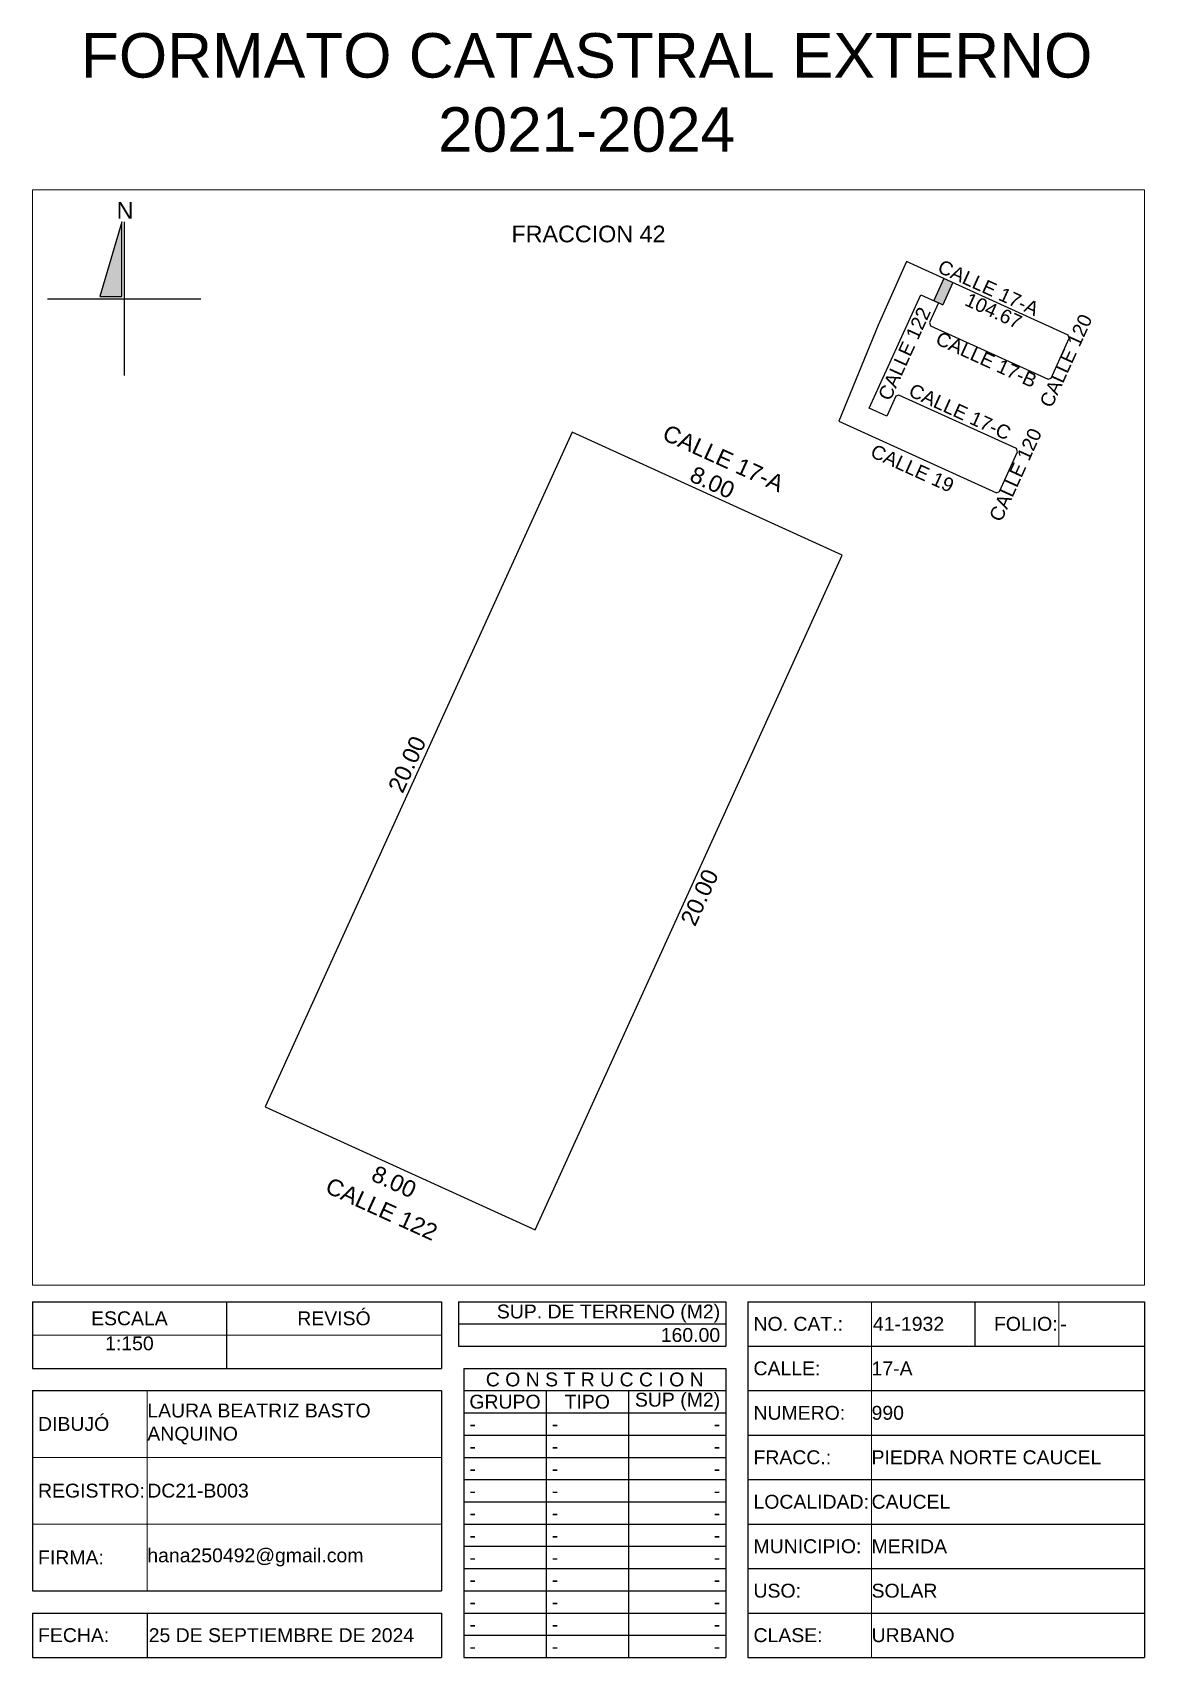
# Model space of a CAD drawing. Header units: inches. Extents: x 163.5 to 193.5, y 30.1 to 74.
import ezdxf

# ---------------------------------------------------------------- set-up
doc = ezdxf.new("R2010")
doc.units = ezdxf.units.IN
doc.header["$MEASUREMENT"] = 0
doc.layers.add('_DIV LOTES', color=7, linetype='Continuous')
doc.styles.add('Formato', font='arial.ttf')
doc.styles.add('Localizacion', font='arial.ttf')
doc.styles.get("Standard").update_dxf_attribs({"font": 'arial.ttf'})
doc.styles.add('Terreno', font='arial.ttf')
doc.dimstyles.new('T-100', dxfattribs={"dimscale": 0, "dimtxt": 0.45, "dimasz": 0.18, "dimexe": 0.18, "dimexo": 0.0625, "dimgap": 0.0905, "dimtad": 0, "dimzin": 1, "dimdsep": 46, "dimtxsty": 'Terreno', "dimblk": 'NONE', "dimcen": 0, "dimse1": 1, "dimse2": 1, "dimsd1": 1, "dimsd2": 1, "dimclrt": 256, "dimadec": 0, "dimazin": 0, "dimtfac": 1, "dimtix": 1, "dimtofl": 0, "dimtmove": 2, "dimatfit": 3, "dimldrblk": 'NONE', "dimfxl": 1, "dimtolj": 1, "dimarcsym": 0})
doc.dimstyles.new('U-100', dxfattribs={"dimscale": 0, "dimtxt": 0.375, "dimasz": 0.18, "dimexe": 0.18, "dimexo": 0.0625, "dimgap": 0.0905, "dimtad": 0, "dimzin": 1, "dimdsep": 46, "dimtxsty": 'Terreno', "dimblk": 'NONE', "dimcen": 0, "dimse1": 1, "dimse2": 1, "dimsd1": 1, "dimsd2": 1, "dimclrt": 256, "dimadec": 0, "dimazin": 0, "dimtfac": 1, "dimtix": 1, "dimtofl": 0, "dimtmove": 2, "dimatfit": 3, "dimldrblk": 'NONE', "dimfxl": 1, "dimtolj": 1, "dimarcsym": 0})

# ---------------------------------------------------------------- blocks, each defined once
blk = doc.blocks.new('*T4')
at = {"color": 0, "linetype": 'ByBlock', "lineweight": -2, "transparency": 16777216}
for p, q in [((0, 0), (11.036, 0)), ((0, 0), (0, -1.8)), ((5.23, 0), (5.23, -1.8)), ((11.036, 0), (11.036, -1.8)), ((0, -1.8), (11.036, -1.8))]:
    blk.add_line(p, q, dxfattribs=at)
at = {"layer": 'Defpoints', "color": 8, "linetype": 'ByBlock', "lineweight": 0, "transparency": 16777216}
blk.add_line((0, -0.9), (11.036, -0.9), dxfattribs=at)
at = {"color": 0, "lineweight": 18, "transparency": 16777216, "char_height": 0.375}
for s, insert, width, attachment_point in [('{\\C256;ESCALA}', (2.615, -0.45), 5.15762, 5), ('REVISÓ', (8.133, -0.45), 5.73486, 5), ('1:150', (2.615, -0.936), 5.15762, 2)]:
    blk.add_mtext(s, dxfattribs=dict(at, insert=insert, width=width, attachment_point=attachment_point))
blk = doc.blocks.new('*T5')
at = {"color": 0, "lineweight": -2, "transparency": 16777216}
for p, q in [((0, 0), (7.21, 0)), ((0, 0), (0, -0.6)), ((7.21, 0), (7.21, -0.6)), ((0, -0.6), (7.21, -0.6))]:
    blk.add_line(p, q, dxfattribs=at)
at = {"color": 0, "lineweight": 18, "transparency": 16777216, "insert": (7.06, -0.3), "char_height": 0.375, "width": 6.90975, "attachment_point": 6}
blk.add_mtext('160.00', dxfattribs=at)
blk = doc.blocks.new('*T6')
at = {"color": 0, "lineweight": -2, "transparency": 16777216}
for p, q in [((0, 0), (7.21, 0)), ((0, 0), (0, -0.6)), ((7.21, 0), (7.21, -0.6)), ((0, -0.6), (7.21, -0.6))]:
    blk.add_line(p, q, dxfattribs=at)
at = {"color": 0, "lineweight": 18, "transparency": 16777216, "insert": (7.06, -0.564), "char_height": 0.375, "width": 6.90975, "attachment_point": 9}
blk.add_mtext('{\\C256;  SUP. DE TERRENO (M2)   }', dxfattribs=at)
blk = doc.blocks.new('*T7')
at = {"color": 0, "lineweight": -2, "transparency": 16777216}
for p, q in [((0, 0), (3.336, 0)), ((0, 0), (0, -9.6)), ((0, -1.2), (3.336, -1.2)), ((0, -2.4), (3.336, -2.4)), ((0, -3.6), (3.336, -3.6)), ((0, -4.8), (3.336, -4.8)), ((0, -6), (3.336, -6)), ((0, -7.2), (3.336, -7.2)), ((0, -8.4), (3.336, -8.4)), ((0, -9.6), (3.336, -9.6))]:
    blk.add_line(p, q, dxfattribs=at)
at = {"layer": 'Defpoints', "color": 8, "linetype": 'ByBlock', "lineweight": 0, "transparency": 16777216}
blk.add_line((3.336, 0), (3.336, -9.6), dxfattribs=at)
at = {"color": 0, "lineweight": 18, "transparency": 16777216, "char_height": 0.375, "width": 3.03551, "attachment_point": 4, "style": 'Formato'}
for s, insert in [('NO. CAT.:', (0.15, -0.6)), ('CALLE:', (0.15, -1.8)), ('NUMERO:', (0.15, -3)), ('FRACC.:', (0.15, -4.2)), ('LOCALIDAD:', (0.15, -5.4)), ('MUNICIPIO:', (0.15, -6.6)), ('CLASE:', (0.15, -9))]:
    blk.add_mtext(s, dxfattribs=dict(at, insert=insert))
at = {"color": 0, "lineweight": 18, "transparency": 16777216, "insert": (0.15, -7.8), "char_height": 0.375, "width": 3.03551, "attachment_point": 4}
blk.add_mtext('USO:', dxfattribs=at)
blk = doc.blocks.new('*T8')
at = {"color": 0, "lineweight": -2, "transparency": 16777216}
for p, q in [((0, 0), (7.363, 0)), ((7.363, 0), (7.363, -8.4)), ((0, -1.2), (7.363, -1.2)), ((0, -2.4), (7.363, -2.4)), ((0, -3.6), (7.363, -3.6)), ((0, -4.8), (7.363, -4.8)), ((0, -6), (7.363, -6)), ((0, -7.2), (7.363, -7.2)), ((0, -8.4), (7.363, -8.4))]:
    blk.add_line(p, q, dxfattribs=at)
at = {"layer": 'Defpoints', "color": 8, "linetype": 'ByBlock', "lineweight": 0, "transparency": 16777216}
blk.add_line((0, 0), (0, -8.4), dxfattribs=at)
at = {"color": 0, "lineweight": 18, "transparency": 16777216, "char_height": 0.375, "width": 7.363, "attachment_point": 4}
for s, insert in [('17-A', (0, -0.6)), ('990', (0, -1.8)), ('PIEDRA NORTE CAUCEL', (0, -3)), ('CAUCEL', (0, -4.2)), ('MERIDA', (0, -5.4)), ('SOLAR', (0, -6.6)), ('URBANO', (0, -7.8))]:
    blk.add_mtext(s, dxfattribs=dict(at, insert=insert))
blk = doc.blocks.new('*T9')
at = {"color": 0, "lineweight": -2, "transparency": 16777216}
for p, q in [((0, 0), (2.782, 0)), ((2.782, 0), (2.782, -1.2)), ((0, -1.2), (2.782, -1.2))]:
    blk.add_line(p, q, dxfattribs=at)
at = {"layer": 'Defpoints', "color": 8, "linetype": 'ByBlock', "lineweight": 0, "transparency": 16777216}
blk.add_line((0, 0), (0, -1.2), dxfattribs=at)
at = {"color": 0, "lineweight": 18, "transparency": 16777216, "insert": (0.036, -0.6), "char_height": 0.375, "width": 2.7103, "attachment_point": 4}
blk.add_mtext('41-1932', dxfattribs=at)
blk = doc.blocks.new('*T10')
at = {"color": 0, "lineweight": -2, "transparency": 16777216}
for p, q in [((0, 0), (2.273, 0)), ((0, 0), (0, -1.2)), ((0, -1.2), (2.273, -1.2))]:
    blk.add_line(p, q, dxfattribs=at)
at = {"layer": 'Defpoints', "color": 8, "linetype": 'ByBlock', "lineweight": 0, "transparency": 16777216}
blk.add_line((2.273, 0), (2.273, -1.2), dxfattribs=at)
at = {"color": 0, "lineweight": 18, "transparency": 16777216, "insert": (2.237, -0.6), "char_height": 0.375, "width": 2.2007, "attachment_point": 6}
blk.add_mtext(' FOLIO:', dxfattribs=at)
blk = doc.blocks.new('*T11')
at = {"color": 0, "lineweight": -2, "transparency": 16777216}
for p, q in [((0, 0), (2.308, 0)), ((2.308, 0), (2.308, -1.2)), ((0, -1.2), (2.308, -1.2))]:
    blk.add_line(p, q, dxfattribs=at)
at = {"layer": 'Defpoints', "color": 8, "linetype": 'ByBlock', "lineweight": 0, "transparency": 16777216}
blk.add_line((0, 0), (0, -1.2), dxfattribs=at)
at = {"color": 0, "lineweight": 18, "transparency": 16777216, "insert": (0.036, -0.6), "char_height": 0.375, "width": 2.236, "attachment_point": 4}
blk.add_mtext('-', dxfattribs=at)
blk = doc.blocks.new('*T12')
at = {"color": 0, "lineweight": -2, "transparency": 16777216}
for p, q in [((0, 0), (3.098, 0)), ((0, 0), (0, -1.2)), ((0, -1.2), (3.098, -1.2))]:
    blk.add_line(p, q, dxfattribs=at)
at = {"layer": 'Defpoints', "color": 8, "linetype": 'ByBlock', "lineweight": 0, "transparency": 16777216}
blk.add_line((3.098, 0), (3.098, -1.2), dxfattribs=at)
at = {"color": 0, "lineweight": 18, "transparency": 16777216, "insert": (0.15, -0.6), "char_height": 0.375, "width": 2.79829, "attachment_point": 4}
blk.add_mtext('{\\C256;FECHA:}', dxfattribs=at)
blk = doc.blocks.new('*T13')
at = {"color": 0, "lineweight": -2, "transparency": 16777216}
for p, q in [((0, 0), (7.938, 0)), ((7.938, 0), (7.938, -1.2)), ((0, -1.2), (7.938, -1.2))]:
    blk.add_line(p, q, dxfattribs=at)
at = {"layer": 'Defpoints', "color": 8, "linetype": 'ByBlock', "lineweight": 0, "transparency": 16777216}
blk.add_line((0, 0), (0, -1.2), dxfattribs=at)
at = {"color": 0, "lineweight": 18, "transparency": 16777216, "insert": (0.036, -0.6), "char_height": 0.375, "width": 7.86619, "attachment_point": 4}
blk.add_mtext('{\\C256;25 DE SEPTIEMBRE DE 2024}', dxfattribs=at)
blk = doc.blocks.new('*T14')
at = {"color": 0, "lineweight": -2, "transparency": 16777216}
for p, q in [((0, 0), (7.065, 0)), ((0, 0), (0, -7.8)), ((7.065, 0), (7.065, -7.8)), ((0, -0.6), (7.065, -0.6)), ((2.22, -0.6), (2.22, -7.8)), ((4.44, -0.6), (4.44, -7.8)), ((0, -1.2), (7.065, -1.2)), ((0, -1.8), (7.065, -1.8)), ((0, -2.4), (7.065, -2.4)), ((0, -3), (7.065, -3)), ((0, -3.6), (7.065, -3.6)), ((0, -4.2), (7.065, -4.2)), ((0, -4.8), (7.065, -4.8)), ((0, -5.4), (7.065, -5.4)), ((0, -6), (7.065, -6)), ((0, -6.6), (7.065, -6.6)), ((0, -7.2), (7.065, -7.2)), ((0, -7.8), (7.065, -7.8))]:
    blk.add_line(p, q, dxfattribs=at)
at = {"color": 0, "lineweight": 18, "transparency": 16777216, "char_height": 0.375}
for s, insert, width, attachment_point in [('{\\C256;C O N S T R U C C I O N}', (3.532, -0.3), 7.065, 5), ('GRUPO', (1.11, -0.9), 2.22, 5), ('TIPO', (3.33, -0.9), 2.22, 5), ('SUP (M2)', (6.915, -0.9), 2.325, 6), ('-', (0.15, -1.5), 1.92, 4), ('-', (2.37, -1.5), 1.92, 4), ('-', (0.15, -2.1), 1.92, 4), ('-', (2.37, -2.1), 1.92, 4), ('-', (0.15, -2.7), 1.92, 4), ('-', (2.37, -2.7), 1.92, 4), ('-', (0.15, -3.3), 1.92, 4), ('-', (2.37, -3.3), 1.92, 4), ('-', (0.15, -3.9), 1.92, 4), ('-', (2.37, -3.9), 1.92, 4), ('-', (0.15, -4.5), 1.92, 4), ('-', (2.37, -4.5), 1.92, 4), ('-', (0.15, -5.1), 1.92, 4), ('-', (2.37, -5.1), 1.92, 4), ('-', (0.15, -5.7), 1.92, 4), ('-', (2.37, -5.7), 1.92, 4), ('-', (0.15, -6.3), 1.92, 4), ('-', (2.37, -6.3), 1.92, 4), ('-', (0.15, -6.9), 1.92, 4), ('-', (2.37, -6.9), 1.92, 4), ('-', (0.15, -7.5), 1.92, 4), ('-', (2.37, -7.5), 1.92, 4), ('-', (6.915, -7.5), 2.325, 6)]:
    blk.add_mtext(s, dxfattribs=dict(at, insert=insert, width=width, attachment_point=attachment_point))
at = {"color": 0, "lineweight": 18, "transparency": 16777216, "char_height": 0.375, "width": 2.325, "attachment_point": 6, "style": 'Formato'}
for insert in [(6.915, -1.5), (6.915, -2.1), (6.915, -2.7), (6.915, -3.3), (6.915, -3.9), (6.915, -4.5), (6.915, -5.1), (6.915, -5.7), (6.915, -6.3), (6.915, -6.9)]:
    blk.add_mtext('-', dxfattribs=dict(at, insert=insert))
blk = doc.blocks.new('*T15')
at = {"color": 0, "lineweight": -2, "transparency": 16777216}
for p, q in [((0, 0), (11.036, 0)), ((0, 0), (0, -5.4)), ((11.036, 0), (11.036, -5.4)), ((0, -5.4), (11.036, -5.4))]:
    blk.add_line(p, q, dxfattribs=at)
at = {"layer": 'Defpoints', "color": 8, "linetype": 'ByBlock', "lineweight": 0, "transparency": 16777216}
for p, q in [((3.098, 0), (3.098, -5.4)), ((0, -1.8), (11.036, -1.8)), ((0, -3.6), (11.036, -3.6))]:
    blk.add_line(p, q, dxfattribs=at)
at = {"color": 0, "lineweight": 18, "transparency": 16777216, "char_height": 0.375, "width": 7.93819, "attachment_point": 4, "style": 'Formato'}
for s, insert in [('LAURA BEATRIZ BASTO ANQUINO', (3.098, -0.9)), ('DC21-B003', (3.098, -2.7)), ('hana250492@gmail.com', (3.098, -4.5))]:
    blk.add_mtext(s, dxfattribs=dict(at, insert=insert))
at = {"color": 0, "lineweight": 18, "transparency": 16777216, "char_height": 0.375, "width": 2.79829, "attachment_point": 4}
for s, insert in [('DIBUJÓ', (0.15, -0.9)), ('REGISTRO:', (0.15, -2.7)), ('FIRMA:', (0.15, -4.5))]:
    blk.add_mtext(s, dxfattribs=dict(at, insert=insert))
blk = doc.blocks.new('Norte')
blk.add_hatch(color=256).paths.add_polyline_path([(2254.291, 2179.168), (2254.691, 2179.168), (2254.691, 2180.508)])
for p, q in [((2254.731, 2180.508), (2254.731, 2177.748)), ((2253.351, 2179.128), (2256.111, 2179.128))]:
    blk.add_line(p, q)
blk.add_lwpolyline([(2254.691, 2180.508), (2254.291, 2179.168), (2254.691, 2179.168)], close=True)
at = {"insert": (2254.595, 2180.866), "char_height": 0.3, "width": 0.27128, "attachment_point": 1, "style": 'Localizacion'}
blk.add_mtext('N', dxfattribs=at)
blk = doc.blocks.new('*D20')
at = {"layer": 'Defpoints', "color": 0, "transparency": 16777216}
for p in [(187.278, 68.204), (187.097, 67.805), (191.457, 65.821)]:
    blk.add_point(p, dxfattribs=at)
at = {"transparency": 16777216, "insert": (189.308, 67.097), "char_height": 0.375, "attachment_point": 5, "rotation": 335.528, "style": 'Terreno'}
blk.add_mtext('\\A1;CALLE 17-A', dxfattribs=at)
blk = doc.blocks.new('_None')
blk = doc.blocks.new('*D21')
at = {"layer": 'Defpoints', "color": 0, "transparency": 16777216}
for p in [(185.272, 63.503), (189.522, 61.569), (189.381, 61.259)]:
    blk.add_point(p, dxfattribs=at)
at = {"transparency": 16777216, "insert": (187.256, 62.226), "char_height": 0.375, "attachment_point": 5, "rotation": 335.528, "style": 'Terreno'}
blk.add_mtext('\\A1;CALLE 19', dxfattribs=at)
blk = doc.blocks.new('*D22')
at = {"layer": 'Defpoints', "color": 0, "transparency": 16777216}
for p in [(190.095, 62.674), (190.283, 62.588), (189.607, 61.6)]:
    blk.add_point(p, dxfattribs=at)
at = {"transparency": 16777216, "insert": (190.039, 62.051), "char_height": 0.375, "attachment_point": 5, "rotation": 65.528, "style": 'Terreno'}
blk.add_mtext('\\A1;CALLE 120', dxfattribs=at)
blk = doc.blocks.new('*D23')
at = {"layer": 'Defpoints', "color": 0, "transparency": 16777216}
for p in [(186.894, 64.201), (186.964, 64.355), (190.064, 62.758)]:
    blk.add_point(p, dxfattribs=at)
at = {"transparency": 16777216, "insert": (188.54, 63.752), "char_height": 0.375, "attachment_point": 5, "rotation": 335.528, "style": 'Terreno'}
blk.add_mtext('\\A1;CALLE 17-C', dxfattribs=at)
blk = doc.blocks.new('*D24')
at = {"layer": 'Defpoints', "color": 0, "transparency": 16777216}
for p in [(187.484, 66.911), (187.607, 66.855), (186.09, 63.849)]:
    blk.add_point(p, dxfattribs=at)
at = {"transparency": 16777216, "insert": (187.042, 65.318), "char_height": 0.375, "attachment_point": 5, "rotation": 65.528, "style": 'Terreno'}
blk.add_mtext('\\A1;CALLE 122', dxfattribs=at)
blk = doc.blocks.new('*D25')
at = {"layer": 'Defpoints', "color": 0, "transparency": 16777216}
for p in [(187.747, 66.074), (190.855, 64.498), (190.916, 64.631)]:
    blk.add_point(p, dxfattribs=at)
at = {"transparency": 16777216, "insert": (189.253, 65.16), "char_height": 0.375, "attachment_point": 5, "rotation": 335.528, "style": 'Terreno'}
blk.add_mtext('\\A1;CALLE 17-B', dxfattribs=at)
blk = doc.blocks.new('*D26')
at = {"layer": 'Defpoints', "color": 0, "transparency": 16777216}
for p in [(191.489, 65.736), (191.644, 65.666), (191.001, 64.663)]:
    blk.add_point(p, dxfattribs=at)
at = {"transparency": 16777216, "insert": (191.4, 65.129), "char_height": 0.375, "attachment_point": 5, "rotation": 65.528, "style": 'Terreno'}
blk.add_mtext('\\A1;CALLE 120', dxfattribs=at)
blk = doc.blocks.new('*D27')
at = {"layer": 'Defpoints', "color": 0, "transparency": 16777216}
for p in [(187.632, 67.562), (191.457, 65.821), (191.359, 65.604)]:
    blk.add_point(p, dxfattribs=at)
at = {"transparency": 16777216, "insert": (189.446, 66.475), "char_height": 0.375, "attachment_point": 5, "rotation": 335.528, "style": 'Terreno'}
blk.add_mtext('\\A1;104.67', dxfattribs=at)
blk = doc.blocks.new('*D28')
at = {"layer": 'Defpoints', "color": 0, "transparency": 16777216}
for p in [(178.082, 63.198), (169.485, 45.137), (169.797, 44.995)]:
    blk.add_point(p, dxfattribs=at)
at = {"transparency": 16777216, "insert": (173.627, 54.239), "char_height": 0.45, "attachment_point": 5, "rotation": 65.528, "style": 'Terreno'}
blk.add_mtext('\\A1;20.00', dxfattribs=at)
blk = doc.blocks.new('*D29')
at = {"layer": 'Defpoints', "color": 0, "transparency": 16777216}
for p in [(185.363, 59.884), (185.658, 59.75), (177.078, 41.681)]:
    blk.add_point(p, dxfattribs=at)
at = {"transparency": 16777216, "insert": (181.516, 50.649), "char_height": 0.45, "attachment_point": 5, "rotation": 65.528, "style": 'Terreno'}
blk.add_mtext('\\A1;20.00', dxfattribs=at)
blk = doc.blocks.new('*D30')
at = {"layer": 'Defpoints', "color": 0, "transparency": 16777216}
for p in [(169.797, 44.995), (177.078, 41.681), (176.913, 41.318)]:
    blk.add_point(p, dxfattribs=at)
at = {"transparency": 16777216, "insert": (173.272, 42.975), "char_height": 0.45, "attachment_point": 5, "rotation": 335.528, "style": 'Terreno'}
blk.add_mtext('\\A1;8.00', dxfattribs=at)
blk = doc.blocks.new('*D31')
at = {"layer": 'Defpoints', "color": 0, "transparency": 16777216}
for p in [(178.082, 63.198), (178.22, 63.502), (185.363, 59.884)]:
    blk.add_point(p, dxfattribs=at)
at = {"transparency": 16777216, "insert": (181.861, 61.845), "char_height": 0.45, "attachment_point": 5, "rotation": 335.528, "style": 'Terreno'}
blk.add_mtext('\\A1;8.00', dxfattribs=at)
blk = doc.blocks.new('*D32')
at = {"layer": 'Defpoints', "color": 0, "transparency": 16777216}
for p in [(178.516, 64.153), (178.082, 63.198), (185.363, 59.884)]:
    blk.add_point(p, dxfattribs=at)
at = {"transparency": 16777216, "insert": (182.157, 62.496), "char_height": 0.45, "attachment_point": 5, "rotation": 335.528, "style": 'Terreno'}
blk.add_mtext('\\A1;CALLE 17-A', dxfattribs=at)
blk = doc.blocks.new('*D33')
at = {"layer": 'Defpoints', "color": 0, "transparency": 16777216}
for p in [(169.797, 44.995), (177.078, 41.681), (176.578, 40.582)]:
    blk.add_point(p, dxfattribs=at)
at = {"transparency": 16777216, "insert": (172.937, 42.239), "char_height": 0.45, "attachment_point": 5, "rotation": 335.528, "style": 'Terreno'}
blk.add_mtext('\\A1;CALLE 122', dxfattribs=at)
blk = doc.blocks.new('*D36')
at = {"layer": 'Defpoints', "color": 0, "transparency": 16777216}
for p in [(163.518, 69.739), (193.518, 69.739), (193.518, 68.547)]:
    blk.add_point(p, dxfattribs=at)
at = {"transparency": 16777216, "insert": (178.518, 68.547), "char_height": 0.45, "attachment_point": 5, "style": 'Terreno'}
blk.add_mtext('\\A1;FRACCION 42', dxfattribs=at)

msp = doc.modelspace()

# ---------------------------------------------------------------- hatches: boundary and pattern name
h = msp.add_hatch(color=256)
h.dxf.hatch_style = 1
h.paths.add_polyline_path([(187.837, 66.751), (187.959, 66.695), (188.075, 66.642), (188.345, 67.237), (188.108, 67.345)])

# ---------------------------------------------------------------- linework, layer by layer
msp.add_line((187.837, 66.751), (188.075, 66.642))
at = {"lineweight": 18}
msp.add_lwpolyline([(163.518, 69.739), (193.518, 69.739), (193.518, 40.189), (163.518, 40.189)], close=True, dxfattribs=at)
at = {"layer": '_DIV LOTES'}
for p, q in [((188.108, 67.345), (187.837, 66.751)), ((188.345, 67.237), (188.075, 66.642))]:
    msp.add_line(p, q, dxfattribs=at)
for points in [[(189.522, 61.569), (189.607, 61.6), (190.095, 62.674), (190.064, 62.758), (186.894, 64.201), (186.81, 64.169), (186.566, 63.632), (186.09, 63.849), (187.484, 66.911), (187.959, 66.695), (187.715, 66.158), (187.747, 66.074), (190.916, 64.631), (191.001, 64.663), (191.489, 65.736), (191.457, 65.821), (187.097, 67.805), (186.334, 66.088), (185.272, 63.503), (189.522, 61.569)], [(169.797, 44.995), (177.078, 41.681), (185.363, 59.884), (178.082, 63.198), (169.797, 44.995)]]:
    msp.add_lwpolyline(points, dxfattribs=at)

# ---------------------------------------------------------------- block references
at = {"lineweight": 25, "xscale": 1.5, "yscale": 1.5, "zscale": 1.5}
msp.add_blockref('Norte', (-3216.104, -3201.888), dxfattribs=at)
for name, p in [('*T4', (163.518, 39.739)), ('*T6', (175.01, 39.739)), ('*T7', (182.82, 39.739)), ('*T9', (186.155, 39.739)), ('*T10', (188.938, 39.739)), ('*T11', (191.21, 39.739)), ('*T5', (175.01, 39.139)), ('*T8', (186.155, 38.539)), ('*T14', (175.155, 37.939)), ('*T15', (163.518, 37.339)), ('*T12', (163.518, 31.339)), ('*T13', (166.617, 31.339))]:
    msp.add_blockref(name, p)

# ---------------------------------------------------------------- texts
at = {"lineweight": 18, "insert": (178.468, 72.36), "char_height": 1.2, "width": 31.23058, "attachment_point": 5, "style": 'Formato'}
msp.add_mtext('\\A1;FORMATO CATASTRAL EXTERNO 2021-2024', dxfattribs=at)

# ---------------------------------------------------------------- dimensions: what is measured, and where the dimension line sits
dim = msp.add_linear_dim(base=(193.518, 68.547), p1=(163.518, 69.739), p2=(193.518, 69.739), text='FRACCION 42', dimstyle='T-100', override={"dimscale": 1})
dim.commit()
dim.dimension.update_dxf_attribs({"geometry": '*D36', "text_midpoint": (178.518, 68.547)})
for base, p1, p2, angle, text, picture, middle in [((187.278, 68.204), (191.457, 65.821), (187.097, 67.805), 155.528, 'CALLE 17-A', '*D20', (189.308, 67.097)), ((187.607, 66.855), (186.09, 63.849), (187.484, 66.911), 65.528, 'CALLE 122', '*D24', (187.042, 65.318)), ((190.855, 64.498), (187.747, 66.074), (190.916, 64.631), 335.528, 'CALLE 17-B', '*D25', (189.253, 65.16)), ((186.964, 64.355), (190.064, 62.758), (186.894, 64.201), 155.528, 'CALLE 17-C', '*D23', (188.54, 63.752))]:
    dim = msp.add_linear_dim(base=base, p1=p1, p2=p2, angle=angle, text=text, dimstyle='U-100', override={"dimscale": 1})
    dim.commit()
    dim.dimension.update_dxf_attribs({"geometry": picture, "text_midpoint": middle, "dimtype": 161})
for p1, p2, distance, text, dimstyle, picture, middle in [((187.632, 67.562), (191.457, 65.821), -0.238, '104.67', 'U-100', '*D27', (189.446, 66.475)), ((191.001, 64.663), (191.489, 65.736), -0.17, 'CALLE 120', 'U-100', '*D26', (191.4, 65.129)), ((185.363, 59.884), (178.082, 63.198), -1.049, 'CALLE 17-A', 'T-100', '*D32', (182.157, 62.496)), ((185.272, 63.503), (189.522, 61.569), -0.341, 'CALLE 19', 'U-100', '*D21', (187.256, 62.226)), ((189.607, 61.6), (190.095, 62.674), -0.207, 'CALLE 120', 'U-100', '*D22', (190.039, 62.051)), ((169.797, 44.995), (177.078, 41.681), -1.208, 'CALLE 122', 'T-100', '*D33', (172.937, 42.239))]:
    dim = msp.add_aligned_dim(p1=p1, p2=p2, distance=distance, text=text, dimstyle=dimstyle, override={"dimscale": 1})
    dim.commit()
    dim.dimension.update_dxf_attribs({"geometry": picture, "text_midpoint": middle})
for p1, p2, distance, picture, middle in [((178.082, 63.198), (169.797, 44.995), -0.343, '*D28', (173.627, 54.239)), ((185.363, 59.884), (178.082, 63.198), -0.334, '*D31', (181.861, 61.845)), ((177.078, 41.681), (185.363, 59.884), -0.324, '*D29', (181.516, 50.649)), ((169.797, 44.995), (177.078, 41.681), -0.399, '*D30', (173.272, 42.975))]:
    dim = msp.add_aligned_dim(p1=p1, p2=p2, distance=distance, dimstyle='T-100', override={"dimscale": 1})
    dim.commit()
    dim.dimension.update_dxf_attribs({"geometry": picture, "text_midpoint": middle})

doc.saveas('drawing.dxf')
